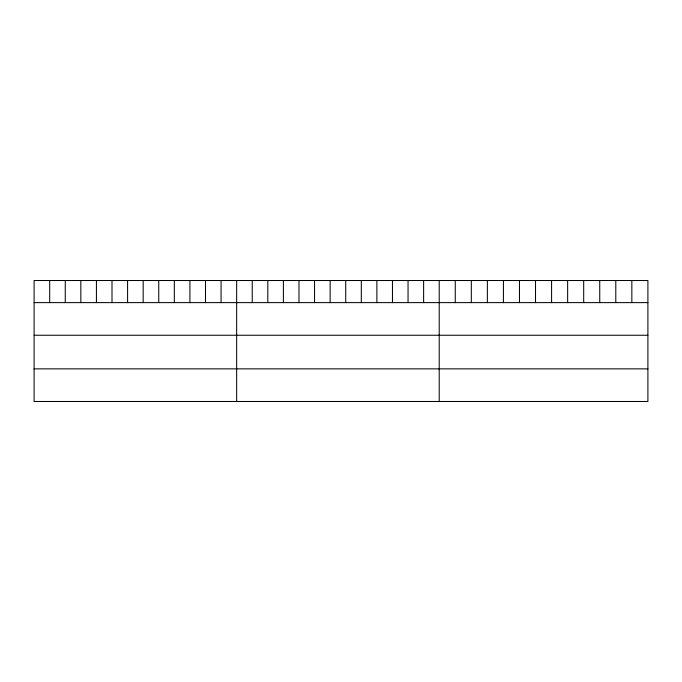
<?xml version="1.0" encoding="UTF-8"?>
<svg xmlns="http://www.w3.org/2000/svg" width="682" height="682" viewBox="0 0 682 682"><rect width="100%" height="100%" fill="white"/><g stroke="black" fill="none" stroke-linecap="round" stroke-linejoin="round"><path stroke-width="1.02" d="M647.9 302.62L647.9 401.485L34.1 401.485L34.1 280.515L647.9 280.515L647.9 302.62L34.1 302.62M34.1 335.246L647.9 335.246M34.1 368.86L647.9 368.86M631.847 280.515L631.847 302.62M615.795 280.515L615.795 302.62M599.742 280.515L599.742 302.62M583.69 280.515L583.69 302.62M567.637 280.515L567.637 302.62M551.585 280.515L551.585 302.62M535.523 280.515L535.523 302.62M519.471 280.515L519.471 302.62M503.418 280.515L503.418 302.62M487.366 280.515L487.366 302.62M471.313 280.515L471.313 302.62M455.261 280.515L455.261 302.62M439.208 280.515L439.208 401.485M423.624 280.515L423.624 302.62M408.049 280.515L408.049 302.62M392.465 280.515L392.465 302.62M376.882 280.515L376.882 302.62M361.307 280.515L361.307 302.62M345.723 280.515L345.723 302.62M330.139 280.515L330.139 302.62M314.555 280.515L314.555 302.62M298.98 280.515L298.98 302.62M283.397 280.515L283.397 302.62M267.813 280.515L267.813 302.62M252.238 280.515L252.238 302.62M236.654 280.515L236.654 401.485M221.07 280.515L221.07 302.62M205.495 280.515L205.495 302.62M189.911 280.515L189.911 302.62M174.328 280.515L174.328 302.62M158.753 280.515L158.753 302.62M143.169 280.515L143.169 302.62M127.585 280.515L127.585 302.62M112.001 280.515L112.001 302.62M96.426 280.515L96.426 302.62M80.843 280.515L80.843 302.62M65.259 280.515L65.259 302.62M49.684 280.515L49.684 302.62"/></g></svg>
